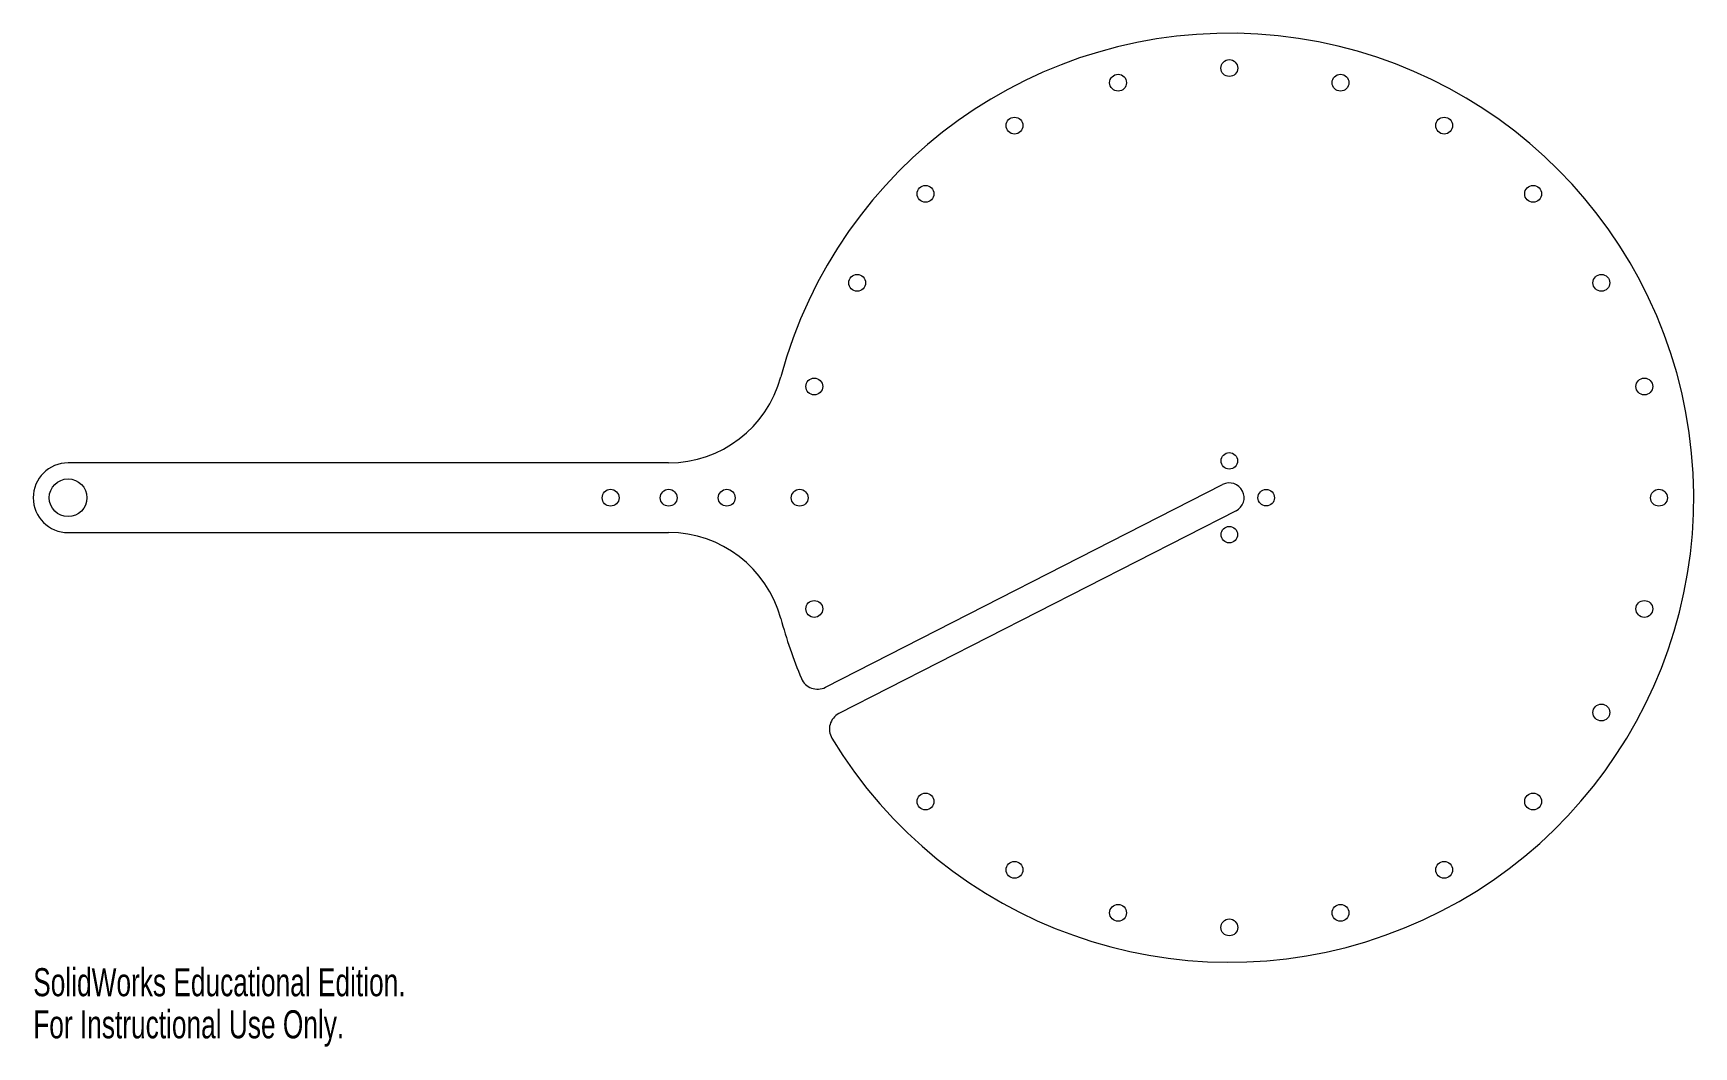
# Model space of a CAD drawing. Header units: millimetres. Extents: x -161 to 125, y -78 to 96.
import ezdxf

# ---------------------------------------------------------------- set-up
doc = ezdxf.new("R2010")
doc.units = ezdxf.units.MM
doc.styles.add('SLDTEXTSTYLE0', font='TXT', dxfattribs={"width": 0.7})

msp = doc.modelspace()

# ---------------------------------------------------------------- linework, layer by layer
at = {"color": 7, "linetype": 'Continuous', "lineweight": 15}
for p, q in [((-51.91, 22.21), (-155.35, 22.21)), ((-24.92, -16.43), (43.49, 18.48)), ((45.81, 13.94), (-22.6, -20.97)), ((-155.35, 10.21), (-51.91, 10.21))]:
    msp.add_line(p, q, dxfattribs=at)
for centre, radius in [((44.65, 90.21), 1.45), ((25.49, 87.69), 1.45), ((63.8, 87.69), 1.45), ((7.65, 80.3), 1.45), ((81.65, 80.3), 1.45), ((-7.68, 68.54), 1.45), ((96.97, 68.54), 1.45), ((-19.44, 53.21), 1.45), ((108.73, 53.21), 1.45), ((-26.83, 35.36), 1.45), ((116.13, 35.36), 1.45), ((44.65, 22.56), 1.42), ((-155.35, 16.21), 3.25), ((-61.91, 16.21), 1.45), ((-51.91, 16.21), 1.45), ((-41.91, 16.21), 1.45), ((-29.35, 16.21), 1.45), ((51, 16.21), 1.42), ((118.65, 16.21), 1.45), ((44.65, 9.86), 1.42), ((-26.83, -2.94), 1.45), ((116.13, -2.94), 1.45), ((108.73, -20.79), 1.45), ((-7.68, -36.11), 1.45), ((96.97, -36.11), 1.45), ((7.65, -47.87), 1.45), ((81.65, -47.87), 1.45), ((25.49, -55.27), 1.45), ((63.8, -55.27), 1.45), ((44.65, -57.79), 1.45)]:
    msp.add_circle(centre, radius, dxfattribs=at)
for centre, radius, start, end in [((44.65, 16.21), 80, 211.1732, 164.9299), ((-51.91, 42.21), 20, 270, 344.9299), ((-155.35, 16.21), 6, 90, 270), ((44.65, 16.21), 2.55, 297.0399, 117.0399), ((-51.91, -9.79), 20, 15.0701, 90), ((44.65, 16.21), 80, 195.0701, 202.9065), ((-26.28, -13.76), 3, 202.9065, 297.0399), ((-21.23, -23.65), 3, 117.0399, 211.1732)]:
    msp.add_arc(centre, radius, start, end, dxfattribs=at)

# ---------------------------------------------------------------- texts
at = {"color": 7, "linetype": 'Continuous', "char_height": 4.8336, "attachment_point": 1, "style": 'SLDTEXTSTYLE0'}
for s, insert in [('SolidWorks Educational Edition.', (-161.35, -64.81)), ('For Instructional Use Only.', (-161.35, -72.06))]:
    msp.add_mtext(s, dxfattribs=dict(at, insert=insert))

doc.saveas('drawing.dxf')
